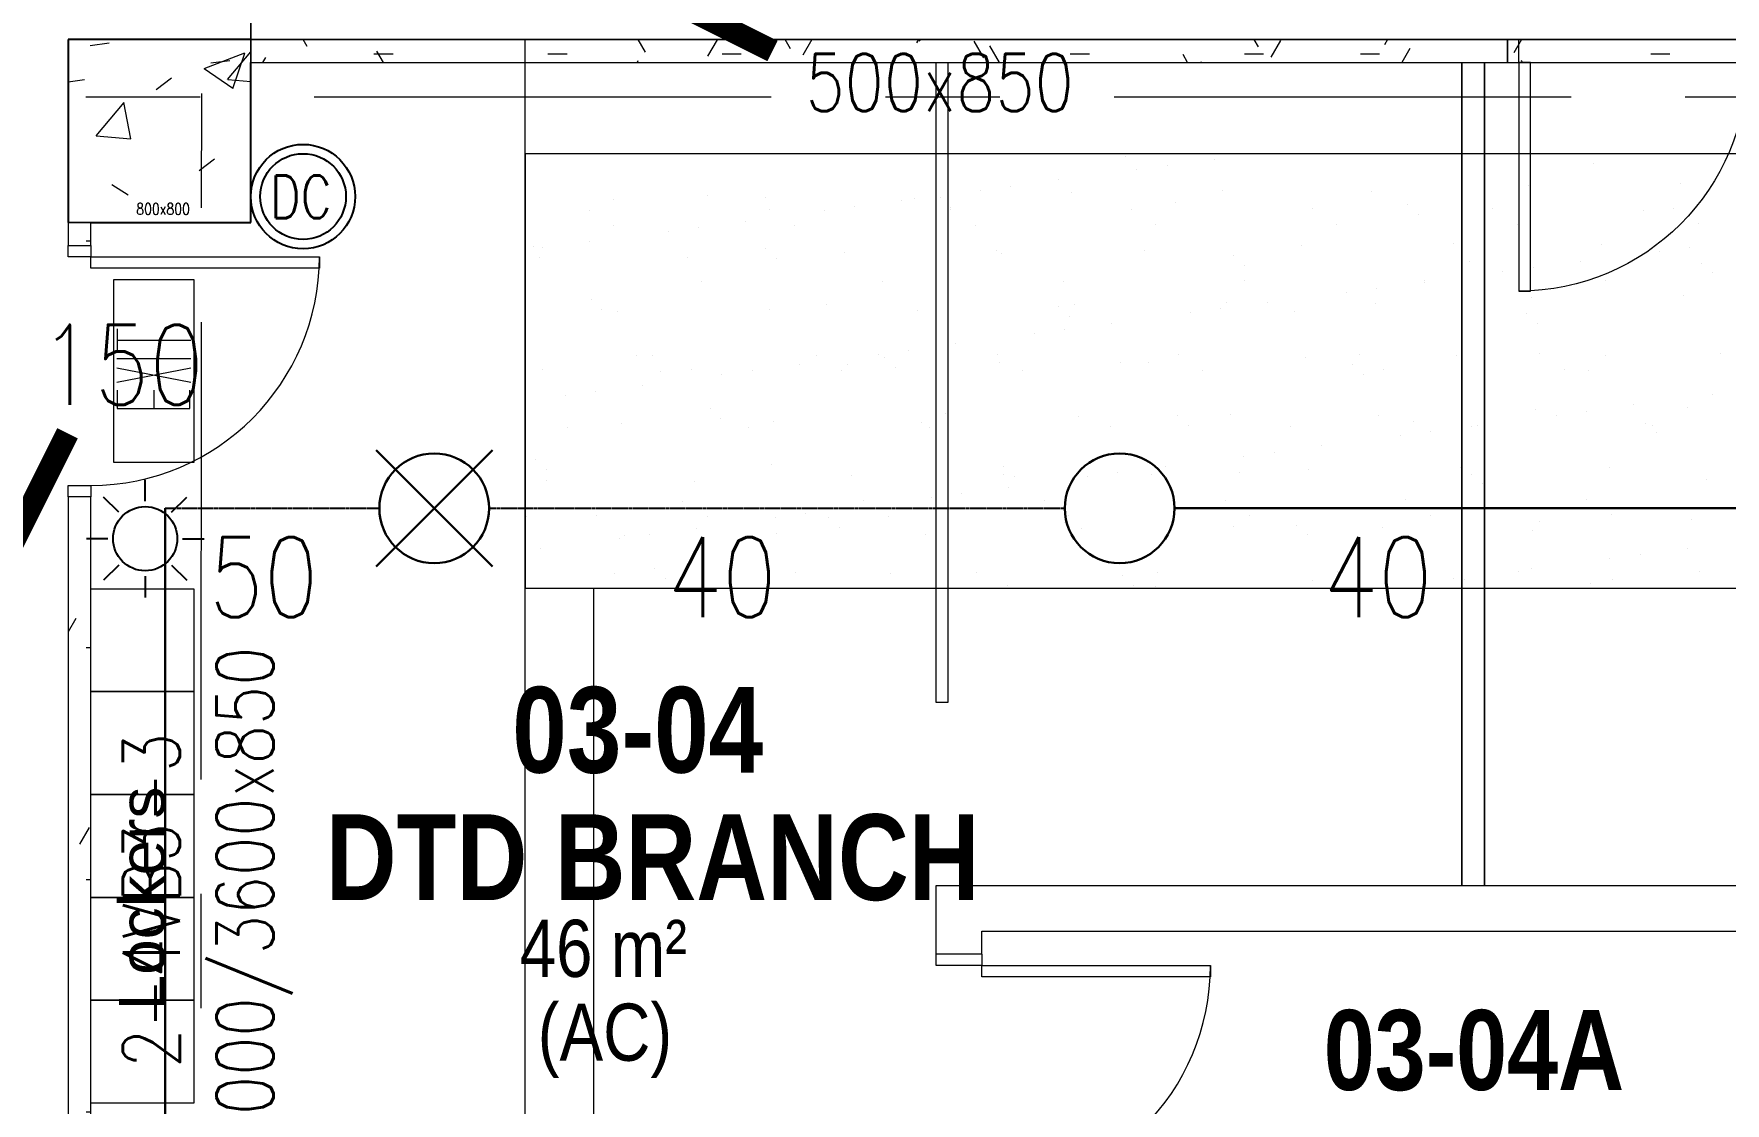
# Model space of a CAD drawing. Header units: millimetres. Extents: x -47219 to 440296, y -79832 to 7189.
# Drawn here: x 6132 to 13535, y -29227 to -24550 of the extents above; entities that cross this region are included whole.
import ezdxf

# ---------------------------------------------------------------- set-up
doc = ezdxf.new("R2010")
doc.units = ezdxf.units.MM
doc.linetypes.add('BLK_2 - 3RD STOREY  LOWER ROOF PLAN-archi clean_25 SEPT 2024$0$IDA - Grid Line', pattern=[3500, 2000, -500, 500, -500])
doc.linetypes.add('HIDDEN2', pattern=[4.7625, 3.175, -1.5875])
for name, color, linetype, lineweight in [('BLK_2 - 3RD STOREY  LOWER ROOF PLAN-archi clean_25 SEPT 2024$0$1599_DB_A_BLK2_HQ_R21-3RD STOREY 230517$0$A-_DETA----_ED-1', 8, 'Continuous', 9), ('BLK_2 - 3RD STOREY  LOWER ROOF PLAN-archi clean_25 SEPT 2024$0$1599_DB_A_BLK2_HQ_R21-3RD STOREY 230517$0$A-_DOOR----_E', 8, 'Continuous', 9), ('BLK_2 - 3RD STOREY  LOWER ROOF PLAN-archi clean_25 SEPT 2024$0$1599_DB_A_BLK2_HQ_R21-3RD STOREY 230517$0$A-_WALL----_H-2', 8, 'Continuous', 9), ('BLK_2 - 3RD STOREY  LOWER ROOF PLAN-archi clean_25 SEPT 2024$0$1599_DB_A_BLK2_HQ_R21-3RD STOREY 230517$0$E-_LIGT----_E', 8, 'Continuous', 9), ('BLK_2 - 3RD STOREY  LOWER ROOF PLAN-archi clean_25 SEPT 2024$0$1599_DB_A_BLK2_HQ_R21-3RD STOREY 230517$0$S-_COLN----_E', 8, 'Continuous', 9), ('BLK_2 - 3RD STOREY  LOWER ROOF PLAN-archi clean_25 SEPT 2024$0$A-_DETA----_ED-1', 8, 'Continuous', 9), ('BLK_2 - 3RD STOREY  LOWER ROOF PLAN-archi clean_25 SEPT 2024$0$A-_DOOR----_E', 8, 'Continuous', 9), ('BLK_2 - 3RD STOREY  LOWER ROOF PLAN-archi clean_25 SEPT 2024$0$A-_FURT----_E', 8, 'Continuous', 9), ('BLK_2 - 3RD STOREY  LOWER ROOF PLAN-archi clean_25 SEPT 2024$0$A-_WALL----_E', 8, 'Continuous', 9), ('BLK_2 - 3RD STOREY  LOWER ROOF PLAN-archi clean_25 SEPT 2024$0$A-_WALL----_H-2', 8, 'Continuous', 9), ('BLK_2 - 3RD STOREY  LOWER ROOF PLAN-archi clean_25 SEPT 2024$0$A-_WALLPRTN_E', 8, 'Continuous', 9), ('BLK_2 - 3RD STOREY  LOWER ROOF PLAN-archi clean_25 SEPT 2024$0$A-_WALLPRTN_E-1', 8, 'Continuous', 18), ('BLK_2 - 3RD STOREY  LOWER ROOF PLAN-archi clean_25 SEPT 2024$0$E-_LIGT----_E', 8, 'Continuous', 9), ('BLK_2 - 3RD STOREY  LOWER ROOF PLAN-archi clean_25 SEPT 2024$0$S-_ANOTGRID_E-1', 8, 'BLK_2 - 3RD STOREY  LOWER ROOF PLAN-archi clean_25 SEPT 2024$0$IDA - Grid Line', 9), ('BLK_2 - 3RD STOREY  LOWER ROOF PLAN-archi clean_25 SEPT 2024$0$S-_COLN----_E', 8, 'Continuous', 9), ('BLK_2 - 3RD STOREY  LOWER ROOF PLAN-archi clean_25 SEPT 2024$0$S-_COLN----_E-1', 8, 'Continuous', 9), ('BLK_2 - 3RD STOREY  LOWER ROOF PLAN-archi clean_25 SEPT 2024$0$S-_COLN----_E-2', 8, 'Continuous', 25), ('M-_SPRKPIEX_E-', 1, 'Continuous', 30), ('NW_BEAM AND COLUMN', 134, 'Continuous', 5), ('S-_LINE----_N-', 140, 'Continuous', 18), ('S-TEXT', 140, 'Continuous', 18)]:
    doc.layers.add(name, color=color, linetype=linetype, lineweight=lineweight)
for name, color, linetype in [('M-_FIRESPRK_T-', 7, 'Continuous'), ('M-_SPRKBEAM_E-', 12, 'HIDDEN2'), ('M-FIRE----_E-', 12, 'Continuous'), ('ROOMNAME', 7, 'Continuous')]:
    doc.layers.add(name, color=color, linetype=linetype)
doc.styles.add('BLK_2 - 3RD STOREY  LOWER ROOF PLAN-archi clean_25 SEPT 2024$0$1599_DB_A_BLK2_HQ_R21-3RD STOREY 230517$0$Arial', font='arial.ttf')
doc.styles.add('BLK_2 - 3RD STOREY  LOWER ROOF PLAN_12 JUNE 2024$0$Arial Narrow_2', font='ARIALN.TTF', dxfattribs={"height": 375})
doc.styles.add('BLK_2 - 3RD STOREY  LOWER ROOF PLAN_12 JUNE 2024$0$Arial Narrow_B_1', font='ARIALNB.TTF', dxfattribs={"height": 500})
doc.styles.add('RomanS_3', font='romans__.ttf', dxfattribs={"width": 0.8, "height": 50})
doc.styles.add('RomanS_5', font='romans__.ttf', dxfattribs={"width": 0.8, "height": 250})
doc.styles.add('Simplex', font='SIMPLEX.shx', dxfattribs={"width": 0.8, "height": 2.5})
doc.styles.add('TW_Romans', font='romans.shx', dxfattribs={"width": 0.8})
pattern_1 = [(0, (-131307.08, -42727.71), (1016, 254), [83.82, -678.18, 83.82, -678.18, -4064]), (0, (-131307.08, -42727.71), (1016, 254), [-1524, 83.82, -1440.18, 83.82, -678.18, -1778]), (0, (-131307.08, -42727.71), (1016, 254), [-3810, 83.82, -424.18, 83.82, -1186.18]), (120, (-130926.08, -42600.71), (-727.9705, 752.8818), [83.82, -678.18, 83.82, -678.18, -4064]), (120, (-130926.08, -42600.71), (-727.9705, 752.8818), [-1524, 83.82, -1440.18, 83.82, -678.18, -1778]), (120, (-130926.08, -42600.71), (-727.9705, 752.8818), [-3810, 83.82, -424.18, 83.82, -1186.18]), (240, (-130799.08, -42092.71), (-288.0295, -1006.8818), [83.82, -678.18, 83.82, -678.18, -4064]), (240, (-130799.08, -42092.71), (-288.0295, -1006.8818), [-1524, 83.82, -1440.18, 83.82, -678.18, -1778]), (240, (-130799.08, -42092.71), (-288.0295, -1006.8818), [-3810, 83.82, -424.18, 83.82, -1186.18])]

# ---------------------------------------------------------------- blocks, each defined once
blk = doc.blocks.new('3rd Structure')
at = {"layer": 'NW_BEAM AND COLUMN', "color": 8}
for p, q in [((-21350, 250), (-21350, -28550)), ((-21350, -28550), (-21350, 250)), ((-22150, -28550), (-21350, -28550)), ((-22150, -29350), (-22150, -28550)), ((-21350, -28550), (-21350, -29350)), ((-20150, -28550), (-21350, -28550)), ((-21350, -28550), (-20150, -28550)), ((-20150, -28550), (-8750, -28550)), ((-20150, -29050), (-20150, -28550)), ((-20150, -50650), (-20150, -28550)), ((-8750, -29050), (-20150, -29050)), ((-8750, -29050), (-20150, -29050)), ((-20150, -29050), (-20150, -30950)), ((-21350, -29350), (-22150, -29350)), ((-20150, -30950), (-8750, -30950)), ((-19850, -30950), (-19850, -50650))]:
    blk.add_line(p, q, dxfattribs=at)
at = {"layer": 'NW_BEAM AND COLUMN', "color": 8, "linetype": 'Continuous'}
for p, q in [((-17523.4, -29062), (-17523.4, -29062)), ((-17133, -29074), (-17133, -29074)), ((-15522.5, -29050.3), (-15522.5, -29050.3)), ((-17816.8, -29164), (-17816.8, -29164)), ((-17471.7, -29118.6), (-17471.7, -29118.6)), ((-17339.5, -29101.2), (-17339.5, -29101.2)), ((-15475.6, -29093.2), (-15475.6, -29093.2)), ((-19350.1, -29233.3), (-19350.1, -29233.3)), ((-18155.5, -29208.6), (-18155.5, -29208.6)), ((-18023.2, -29191.2), (-18023.2, -29191.2)), ((-17760.4, -29220.1), (-17760.4, -29220.1)), ((-17095.5, -29211.6), (-17095.5, -29211.6)), ((-16445.8, -29214.7), (-16445.8, -29214.7)), ((-15759.7, -29190), (-15759.7, -29190)), ((-15094.9, -29181.5), (-15094.9, -29181.5)), ((-19868.9, -29296.2), (-19868.9, -29296.2)), ((-19761, -29250.2), (-19761, -29250.2)), ((-19096.2, -29241.7), (-19096.2, -29241.7)), ((-19077.9, -29294.8), (-19077.9, -29294.8)), ((-18839.2, -29298.6), (-18839.2, -29298.6)), ((-18707, -29281.2), (-18707, -29281.2)), ((-18500.5, -29254), (-18500.5, -29254)), ((-18446.4, -29244.8), (-18446.4, -29244.8)), ((-18333.7, -29242), (-18333.7, -29242)), ((-18286.9, -29284.9), (-18286.9, -29284.9)), ((-18286.9, -29293.4), (-18286.9, -29293.4)), ((-17495.9, -29291.9), (-17495.9, -29291.9)), ((-17302.4, -29264.5), (-17302.4, -29264.5)), ((-16704.9, -29290.5), (-16704.9, -29290.5)), ((-16286, -29273.2), (-16286, -29273.2)), ((-15913.9, -29289), (-15913.9, -29289)), ((-15254.7, -29295.7), (-15254.7, -29295.7)), ((-15122.9, -29287.6), (-15122.9, -29287.6)), ((-19761.8, -29364.5), (-19761.8, -29364.5)), ((-19390.7, -29371.2), (-19390.7, -29371.2)), ((-19184.2, -29344.1), (-19184.2, -29344.1)), ((-18970.8, -29363), (-18970.8, -29363)), ((-18179.8, -29361.6), (-18179.8, -29361.6)), ((-17388.8, -29360.2), (-17388.8, -29360.2)), ((-16597.8, -29358.7), (-16597.8, -29358.7)), ((-16239.2, -29316.1), (-16239.2, -29316.1)), ((-15806.8, -29357.3), (-15806.8, -29357.3)), ((-15015.8, -29355.8), (-15015.8, -29355.8)), ((-20113.7, -29456.2), (-20113.7, -29456.2)), ((-20074.4, -29461.3), (-20074.4, -29461.3)), ((-19867.9, -29434.1), (-19867.9, -29434.1)), ((-19522.9, -29388.7), (-19522.9, -29388.7)), ((-16752.1, -29449.8), (-16752.1, -29449.8)), ((-16087.2, -29441.3), (-16087.2, -29441.3)), ((-15437.4, -29444.4), (-15437.4, -29444.4)), ((-15054.2, -29458), (-15054.2, -29458)), ((-20088.5, -29501.4), (-20088.5, -29501.4)), ((-19438.7, -29504.6), (-19438.7, -29504.6)), ((-19097.3, -29464.9), (-19097.3, -29464.9)), ((-19050.5, -29507.8), (-19050.5, -29507.8)), ((-18752.7, -29479.8), (-18752.7, -29479.8)), ((-18087.8, -29471.4), (-18087.8, -29471.4)), ((-18065.9, -29487.4), (-18065.9, -29487.4)), ((-17438.1, -29474.5), (-17438.1, -29474.5)), ((-17049.6, -29496.1), (-17049.6, -29496.1)), ((-16018.2, -29518.6), (-16018.2, -29518.6)), ((-15531.4, -29520.8), (-15531.4, -29520.8)), ((-15186.4, -29475.4), (-15186.4, -29475.4)), ((-15001.9, -29527.3), (-15001.9, -29527.3)), ((-18585.2, -29608.7), (-18585.2, -29608.7)), ((-17794.2, -29607.2), (-17794.2, -29607.2)), ((-17003.2, -29605.8), (-17003.2, -29605.8)), ((-17002.8, -29539), (-17002.8, -29539)), ((-16212.2, -29604.4), (-16212.2, -29604.4)), ((-15870.1, -29565.4), (-15870.1, -29565.4)), ((-15737.9, -29548), (-15737.9, -29548)), ((-15421.2, -29602.9), (-15421.2, -29602.9)), ((-14955, -29570.2), (-14955, -29570.2)), ((-19376.2, -29610.1), (-19376.2, -29610.1)), ((-16553.9, -29655.4), (-16553.9, -29655.4)), ((-16421.6, -29638), (-16421.6, -29638)), ((-16215.1, -29610.8), (-16215.1, -29610.8)), ((-15743.7, -29679.4), (-15743.7, -29679.4)), ((-15078.9, -29670.9), (-15078.9, -29670.9)), ((-19860.9, -29687.9), (-19860.9, -29687.9)), ((-19814, -29730.8), (-19814, -29730.8)), ((-19745, -29739.6), (-19745, -29739.6)), ((-19080.2, -29731.1), (-19080.2, -29731.1)), ((-18829.5, -29710.3), (-18829.5, -29710.3)), ((-18430.4, -29734.2), (-18430.4, -29734.2)), ((-17813.1, -29719.1), (-17813.1, -29719.1)), ((-17744.4, -29709.5), (-17744.4, -29709.5)), ((-17237.6, -29745.4), (-17237.6, -29745.4)), ((-17105.4, -29728), (-17105.4, -29728)), ((-17079.5, -29701), (-17079.5, -29701)), ((-16898.9, -29700.8), (-16898.9, -29700.8)), ((-16781.8, -29741.5), (-16781.8, -29741.5)), ((-16429.8, -29704.1), (-16429.8, -29704.1)), ((-15765.4, -29750.2), (-15765.4, -29750.2)), ((-17789.1, -29818), (-17789.1, -29818)), ((-17766.3, -29762), (-17766.3, -29762)), ((-17582.6, -29790.8), (-17582.6, -29790.8)), ((-15718.6, -29793.1), (-15718.6, -29793.1)), ((-18266.3, -29880.9), (-18266.3, -29880.9)), ((-17921.3, -29835.4), (-17921.3, -29835.4)), ((-19663.8, -29932.3), (-19663.8, -29932.3)), ((-19593.1, -29933.3), (-19593.1, -29933.3)), ((-18950, -29970.9), (-18950, -29970.9)), ((-18872.8, -29930.8), (-18872.8, -29930.8)), ((-18736.7, -29969.3), (-18736.7, -29969.3)), ((-18605, -29925.5), (-18605, -29925.5)), ((-18576.7, -29942), (-18576.7, -29942)), ((-18472.8, -29908), (-18472.8, -29908)), ((-18081.8, -29929.4), (-18081.8, -29929.4)), ((-18071.8, -29960.8), (-18071.8, -29960.8)), ((-17545.3, -29964.4), (-17545.3, -29964.4)), ((-17422.1, -29963.9), (-17422.1, -29963.9)), ((-17290.8, -29928), (-17290.8, -29928)), ((-16736.1, -29939.2), (-16736.1, -29939.2)), ((-16529, -29973.2), (-16529, -29973.2)), ((-16499.8, -29926.5), (-16499.8, -29926.5)), ((-16071.2, -29930.7), (-16071.2, -29930.7)), ((-15708.8, -29925.1), (-15708.8, -29925.1)), ((-15421.4, -29933.8), (-15421.4, -29933.8)), ((-14917.8, -29923.6), (-14917.8, -29923.6)), ((-20072.5, -29990.9), (-20072.5, -29990.9)), ((-19556.6, -30000.5), (-19556.6, -30000.5)), ((-19422.7, -29994), (-19422.7, -29994)), ((-19288.7, -30015.5), (-19288.7, -30015.5)), ((-19156.5, -29998.1), (-19156.5, -29998.1)), ((-18765.6, -29999.1), (-18765.6, -29999.1)), ((-18529.9, -29984.9), (-18529.9, -29984.9)), ((-17974.7, -29997.6), (-17974.7, -29997.6)), ((-17183.7, -29996.2), (-17183.7, -29996.2)), ((-16482.2, -30016.1), (-16482.2, -30016.1)), ((-16392.7, -29994.8), (-16392.7, -29994.8)), ((-15601.7, -29993.3), (-15601.7, -29993.3)), ((-15497.6, -29995.6), (-15497.6, -29995.6)), ((-19972.4, -30105.5), (-19972.4, -30105.5)), ((-19840.2, -30088.1), (-19840.2, -30088.1)), ((-19633.7, -30060.9), (-19633.7, -30060.9)), ((-14952.2, -30102.2), (-14952.2, -30102.2)), ((-19340.2, -30164.9), (-19340.2, -30164.9)), ((-18308.9, -30187.4), (-18308.9, -30187.4)), ((-17728.4, -30198.9), (-17728.4, -30198.9)), ((-17292.5, -30196.1), (-17292.5, -30196.1)), ((-17063.5, -30190.4), (-17063.5, -30190.4)), ((-16413.8, -30193.6), (-16413.8, -30193.6)), ((-15727.7, -30168.8), (-15727.7, -30168.8)), ((-15636, -30192.2), (-15636, -30192.2)), ((-15503.7, -30174.8), (-15503.7, -30174.8)), ((-15297.2, -30147.6), (-15297.2, -30147.6)), ((-15062.9, -30160.4), (-15062.9, -30160.4)), ((-19962, -30247.6), (-19962, -30247.6)), ((-19729, -30229), (-19729, -30229)), ((-19293.4, -30207.8), (-19293.4, -30207.8)), ((-19171, -30246.2), (-19171, -30246.2)), ((-19064.2, -30220.5), (-19064.2, -30220.5)), ((-18414.4, -30223.6), (-18414.4, -30223.6)), ((-18380.1, -30244.7), (-18380.1, -30244.7)), ((-17589.1, -30243.3), (-17589.1, -30243.3)), ((-17245.7, -30239), (-17245.7, -30239)), ((-16798.1, -30241.8), (-16798.1, -30241.8)), ((-16261.2, -30218.6), (-16261.2, -30218.6)), ((-16187.5, -30264.8), (-16187.5, -30264.8)), ((-16007.1, -30240.4), (-16007.1, -30240.4)), ((-15981, -30237.6), (-15981, -30237.6)), ((-15244.8, -30227.3), (-15244.8, -30227.3)), ((-15216.1, -30239), (-15216.1, -30239)), ((-15198, -30270.2), (-15198, -30270.2)), ((-16664.7, -30327.6), (-16664.7, -30327.6)), ((-16319.7, -30282.2), (-16319.7, -30282.2)), ((-20103.8, -30387.8), (-20103.8, -30387.8)), ((-19072.5, -30410.3), (-19072.5, -30410.3)), ((-18056.1, -30419), (-18056.1, -30419)), ((-17348.4, -30417.7), (-17348.4, -30417.7)), ((-17003.4, -30372.2), (-17003.4, -30372.2)), ((-16871.2, -30354.8), (-16871.2, -30354.8)), ((-16055.2, -30420.1), (-16055.2, -30420.1)), ((-15405.4, -30423.2), (-15405.4, -30423.2)), ((-20057, -30430.7), (-20057, -30430.7)), ((-20056.5, -30480.3), (-20056.5, -30480.3)), ((-19406.7, -30483.4), (-19406.7, -30483.4)), ((-18720.7, -30458.7), (-18720.7, -30458.7)), ((-18055.8, -30450.2), (-18055.8, -30450.2)), ((-18009.3, -30461.9), (-18009.3, -30461.9)), ((-17687.1, -30462.3), (-17687.1, -30462.3)), ((-17554.9, -30444.8), (-17554.9, -30444.8)), ((-17406.1, -30453.3), (-17406.1, -30453.3)), ((-17024.7, -30441.5), (-17024.7, -30441.5)), ((-16720.1, -30428.6), (-16720.1, -30428.6)), ((-16008.4, -30450.2), (-16008.4, -30450.2)), ((-15961.5, -30493.1), (-15961.5, -30493.1)), ((-14977, -30472.7), (-14977, -30472.7)), ((-19458.6, -30568.3), (-19458.6, -30568.3)), ((-18667.6, -30566.9), (-18667.6, -30566.9)), ((-18370.8, -30552.3), (-18370.8, -30552.3)), ((-18238.6, -30534.9), (-18238.6, -30534.9)), ((-18032.1, -30507.7), (-18032.1, -30507.7)), ((-17876.6, -30565.4), (-17876.6, -30565.4)), ((-17085.6, -30564), (-17085.6, -30564)), ((-16294.6, -30562.6), (-16294.6, -30562.6)), ((-15503.7, -30561.1), (-15503.7, -30561.1)), ((-20142.5, -30638), (-20142.5, -30638)), ((-19836, -30633.2), (-19836, -30633.2)), ((-19351.5, -30636.5), (-19351.5, -30636.5)), ((-19054.5, -30642.3), (-19054.5, -30642.3)), ((-18922.3, -30624.9), (-18922.3, -30624.9)), ((-18819.6, -30642), (-18819.6, -30642)), ((-18715.8, -30597.7), (-18715.8, -30597.7)), ((-18560.5, -30635.1), (-18560.5, -30635.1)), ((-17769.5, -30633.7), (-17769.5, -30633.7)), ((-16978.5, -30632.2), (-16978.5, -30632.2)), ((-16187.5, -30630.8), (-16187.5, -30630.8)), ((-15396.5, -30629.4), (-15396.5, -30629.4)), ((-19713, -30718.4), (-19713, -30718.4)), ((-19606, -30714.9), (-19606, -30714.9)), ((-19399.5, -30687.7), (-19399.5, -30687.7)), ((-19048.2, -30709.9), (-19048.2, -30709.9)), ((-18772.8, -30684.9), (-18772.8, -30684.9)), ((-18398.4, -30713), (-18398.4, -30713)), ((-17788.3, -30664.4), (-17788.3, -30664.4)), ((-17712.4, -30688.3), (-17712.4, -30688.3)), ((-17047.5, -30679.8), (-17047.5, -30679.8)), ((-16771.9, -30673.2), (-16771.9, -30673.2)), ((-16725.1, -30716.1), (-16725.1, -30716.1)), ((-16397.8, -30683), (-16397.8, -30683)), ((-15740.6, -30695.6), (-15740.6, -30695.6)), ((-15711.7, -30658.2), (-15711.7, -30658.2)), ((-15046.9, -30649.8), (-15046.9, -30649.8)), ((-20083.2, -30777.7), (-20083.2, -30777.7)), ((-19738.2, -30732.3), (-19738.2, -30732.3)), ((-15063.1, -30774.4), (-15063.1, -30774.4)), ((-19583.2, -30864.9), (-19583.2, -30864.9)), ((-15746.8, -30864.4), (-15746.8, -30864.4)), ((-15401.8, -30819), (-15401.8, -30819)), ((-15269.6, -30801.6), (-15269.6, -30801.6)), ((-19756.9, -30883.6), (-19756.9, -30883.6)), ((-19536.4, -30907.8), (-19536.4, -30907.8)), ((-18965.9, -30882.2), (-18965.9, -30882.2)), ((-18551.8, -30887.4), (-18551.8, -30887.4)), ((-18174.9, -30880.8), (-18174.9, -30880.8)), ((-18039.8, -30939.6), (-18039.8, -30939.6)), ((-17535.5, -30896.1), (-17535.5, -30896.1)), ((-17488.7, -30939), (-17488.7, -30939)), ((-17383.9, -30879.3), (-17383.9, -30879.3)), ((-16704.1, -30918), (-16704.1, -30918)), ((-16592.9, -30877.9), (-16592.9, -30877.9)), ((-16504.1, -30918.5), (-16504.1, -30918.5)), ((-16085.5, -30909), (-16085.5, -30909)), ((-16039.2, -30909.5), (-16039.2, -30909.5)), ((-15953.3, -30891.6), (-15953.3, -30891.6)), ((-15801.9, -30876.4), (-15801.9, -30876.4)), ((-15487.8, -30927.3), (-15487.8, -30927.3)), ((-15389.4, -30912.6), (-15389.4, -30912.6)), ((-15010.9, -30875), (-15010.9, -30875)), ((-18704.7, -30948.1), (-18704.7, -30948.1)), ((-17390.1, -30942.7), (-17390.1, -30942.7))]:
    blk.add_line(p, q, dxfattribs=at)
at = {"layer": 'S-TEXT', "color": 8, "line_spacing_factor": 0.983083}
for s, insert, char_height, width, attachment_point, style in [('2-THB5-1\\P500x850', (-18335.2, -28203.1), 250, 2005.25, 2, 'RomanS_5'), ('800x800', (-21851.4, -29265.6), 50, 313.287, 1, 'RomanS_3')]:
    blk.add_mtext(s, dxfattribs=dict(at, insert=insert, char_height=char_height, width=width, attachment_point=attachment_point, style=style))
at = {"layer": 'S-TEXT', "color": 8, "insert": (-21910.2, -32315.2), "char_height": 250, "width": 2959.115, "attachment_point": 2, "rotation": 90, "line_spacing_factor": 0.983083, "style": 'RomanS_5'}
blk.add_mtext('2-4VB3-3\\P3000/3600x850', dxfattribs=at)
blk = doc.blocks.new('Extinguisher')
at = {"layer": 'M-FIRE----_E-'}
for radius in [238, 195.4]:
    blk.add_circle((0, 0), radius, dxfattribs=at)
at = {"color": 7, "style": 'TW_Romans', "width": 0.8}
blk.add_text('DC', height=195, dxfattribs=at).set_placement((-151, -98.4))
blk = doc.blocks.new('fire0101')
at = {"color": 0, "linetype": 'Continuous'}
blk.add_circle((0, 0), 100, dxfattribs=at)
blk = doc.blocks.new('Under B spk')
for p, q in [((318.2, -318.2), (-318.2, 318.2)), ((318.2, 318.2), (-318.2, -318.2))]:
    blk.add_line(p, q)
blk.add_circle((0, 0), 300)
blk = doc.blocks.new('*U13')
at = {"layer": 'M-FIRE----_E-'}
blk.add_line((-33.1, -33.1), (33.1, 33.1), dxfattribs=at)
blk = doc.blocks.new('*U12')
at = {"layer": 'M-FIRE----_E-', "color": 0, "linetype": 'ByBlock', "lineweight": -2, "transparency": 16777216}
for p, rotation in [((31604, 13668.6), 45), ((31455.1, 13606.9), 90), ((31393.4, 13458), 135), ((31814.6, 13458), 315.0000000000001), ((31455.1, 13309.1), 180), ((31752.9, 13309.1), 270), ((31604, 13247.4), 225.0000000000001)]:
    blk.add_blockref('*U13', p, dxfattribs=dict(at, rotation=rotation))
blk.add_blockref('*U13', (31752.9, 13606.9), dxfattribs=at)
blk = doc.blocks.new('Strobe Light')
at = {"layer": 'M-FIRE----_E-'}
blk.add_circle((0, 0), 140.4, dxfattribs=at)
blk.add_blockref('*U12', (-31604, -13458), dxfattribs=at)
blk = doc.blocks.new('BLK_2 - 3RD STOREY  LOWER ROOF PLAN-archi clean_25 SEPT 2024$0$1599_DB_A_BLK2_HQ_R21-3RD STOREY 230517$0$IDA - F - Single - Swing - 1100L X 2200H - B2-TD01-3240952-LINKVIEW_BLK2_3RD STOREY')
at = {"layer": 'BLK_2 - 3RD STOREY  LOWER ROOF PLAN-archi clean_25 SEPT 2024$0$1599_DB_A_BLK2_HQ_R21-3RD STOREY 230517$0$A-_DOOR----_E'}
for p, q in [((-550, 50), (-500, 50)), ((-500, 50), (-500, -50)), ((500, 50), (550, 50)), ((500, -50), (500, 50)), ((-500, -50), (-550, -50)), ((450, -50), (500, -50)), ((450, -1050), (450, -50)), ((500, -50), (500, -1050)), ((550, -50), (500, -50)), ((500, -1050), (450, -1050))]:
    blk.add_line(p, q, dxfattribs=at)
blk.add_arc((500, -50), 1000, 180, 270, dxfattribs=at)
blk = doc.blocks.new('BLK_2 - 3RD STOREY  LOWER ROOF PLAN-archi clean_25 SEPT 2024$0$1599_DB_A_BLK2_HQ_R21-3RD STOREY 230517$0$IDA - Exit Sign - IDA - Exit Sign - One Side-2587573-LINKVIEW_BLK2_3RD STOREY')
at = {"layer": 'BLK_2 - 3RD STOREY  LOWER ROOF PLAN-archi clean_25 SEPT 2024$0$1599_DB_A_BLK2_HQ_R21-3RD STOREY 230517$0$A-_DETA----_ED-1'}
for p, q in [((-163.9, -115.1), (-163.9, -432.5)), ((-83.9, -115.1), (-163.9, -115.1)), ((-48.9, -112.8), (14, -437.8)), ((14, -112.8), (-48.9, -437.8)), ((55.1, -112.8), (55.1, -437.8)), ((185.1, -115.3), (85.1, -115.3)), ((135.1, -115.3), (135.1, -437.8)), ((-83.9, -275), (-163.9, -275)), ((-163.9, -432.5), (-83.9, -432.5))]:
    blk.add_line(p, q, dxfattribs=at)
at = {"layer": 'BLK_2 - 3RD STOREY  LOWER ROOF PLAN-archi clean_25 SEPT 2024$0$1599_DB_A_BLK2_HQ_R21-3RD STOREY 230517$0$E-_LIGT----_E'}
for p, q in [((-400, -450), (-400, -100)), ((-400, -100), (400, -100)), ((400, -100), (400, -450)), ((400, -450), (-400, -450))]:
    blk.add_line(p, q, dxfattribs=at)
blk = doc.blocks.new('BLK_2 - 3RD STOREY  LOWER ROOF PLAN-archi clean_25 SEPT 2024$0$FSAD')
at = {"layer": 'BLK_2 - 3RD STOREY  LOWER ROOF PLAN-archi clean_25 SEPT 2024$0$1599_DB_A_BLK2_HQ_R21-3RD STOREY 230517$0$S-_COLN----_E'}
for points in [[(32088.2, -149295.9), (32088.2, -149745.9), (31638.2, -149745.9), (31638.2, -149295.9)], [(32538.2, -149295.9), (32538.2, -149745.9), (32088.2, -149745.9), (32088.2, -149295.9)], [(32988.2, -149295.9), (32988.2, -149745.9), (32538.2, -149745.9), (32538.2, -149295.9)], [(33438.2, -149295.9), (33438.2, -149745.9), (32988.2, -149745.9), (32988.2, -149295.9)], [(33888.2, -149295.9), (33888.2, -149745.9), (33438.2, -149745.9), (33438.2, -149295.9)]]:
    blk.add_lwpolyline(points, close=True, dxfattribs=at)
at = {"layer": 'BLK_2 - 3RD STOREY  LOWER ROOF PLAN-archi clean_25 SEPT 2024$0$1599_DB_A_BLK2_HQ_R21-3RD STOREY 230517$0$S-_COLN----_E', "insert": (32533.3, -149419.3), "char_height": 200, "width": 2286.957, "attachment_point": 2, "style": 'BLK_2 - 3RD STOREY  LOWER ROOF PLAN-archi clean_25 SEPT 2024$0$1599_DB_A_BLK2_HQ_R21-3RD STOREY 230517$0$Arial'}
blk.add_mtext('Lockers', dxfattribs=at)
blk = doc.blocks.new('BLK_2 - 3RD STOREY  LOWER ROOF PLAN-archi clean_25 SEPT 2024$0$IDA - F - Single - Swing - 1100L X 2200H - B2-TD01-3240952-BLK 2 3RD STOREY PLAN')
at = {"layer": 'BLK_2 - 3RD STOREY  LOWER ROOF PLAN-archi clean_25 SEPT 2024$0$A-_DOOR----_E'}
for p, q in [((-550, 50), (-500, 50)), ((-550, -50), (-550, 50)), ((-500, 50), (-500, -50)), ((500, 50), (550, 50)), ((500, -50), (500, 50)), ((550, 50), (550, -50)), ((-500, -50), (-550, -50)), ((450, -50), (500, -50)), ((450, -1050), (450, -50)), ((500, -50), (500, -1050)), ((550, -50), (500, -50)), ((500, -1050), (450, -1050))]:
    blk.add_line(p, q, dxfattribs=at)
blk.add_arc((500, -50), 1000, 180, 270, dxfattribs=at)
blk = doc.blocks.new('BLK_2 - 3RD STOREY  LOWER ROOF PLAN-archi clean_25 SEPT 2024$0$IDA - Exit Sign - IDA - Exit Sign - One Side-2587573-BLK 2 3RD STOREY PLAN')
at = {"layer": 'BLK_2 - 3RD STOREY  LOWER ROOF PLAN-archi clean_25 SEPT 2024$0$A-_DETA----_ED-1'}
for p, q in [((-163.9, -115.1), (-163.9, -432.5)), ((-83.9, -115.1), (-163.9, -115.1)), ((-48.9, -112.8), (14, -437.8)), ((14, -112.8), (-48.9, -437.8)), ((55.1, -112.8), (55.1, -437.8)), ((185.1, -115.3), (85.1, -115.3)), ((135.1, -115.3), (135.1, -437.8)), ((-83.9, -275), (-163.9, -275)), ((-163.9, -432.5), (-83.9, -432.5))]:
    blk.add_line(p, q, dxfattribs=at)
at = {"layer": 'BLK_2 - 3RD STOREY  LOWER ROOF PLAN-archi clean_25 SEPT 2024$0$E-_LIGT----_E'}
for p, q in [((-400, -450), (-400, -100)), ((-400, -100), (400, -100)), ((400, -100), (400, -450)), ((400, -450), (-400, -450))]:
    blk.add_line(p, q, dxfattribs=at)
blk = doc.blocks.new('BLK_2 - 3RD STOREY  LOWER ROOF PLAN-archi clean_25 SEPT 2024$0$1599_DB_A_BLK2_HQ_R21-3RD STOREY 230517$0$IDA - F - Single - Swing - 1100L X 2200H - B2-TD01-3251066-LINKVIEW_BLK2_3RD STOREY')
at = {"layer": 'BLK_2 - 3RD STOREY  LOWER ROOF PLAN-archi clean_25 SEPT 2024$0$1599_DB_A_BLK2_HQ_R21-3RD STOREY 230517$0$A-_DOOR----_E'}
for p, q in [((-550, 137.5), (-500, 137.5)), ((-500, 137.5), (-500, -62.5)), ((500, 137.5), (550, 137.5)), ((500, -62.5), (500, 137.5)), ((-500, -62.5), (-550, -62.5)), ((450, -62.5), (500, -62.5)), ((450, -1062.5), (450, -62.5)), ((500, -62.5), (500, -1062.5)), ((550, -62.5), (500, -62.5)), ((500, -1062.5), (450, -1062.5))]:
    blk.add_line(p, q, dxfattribs=at)
blk.add_arc((500, -62.5), 1000, 180, 270, dxfattribs=at)
blk = doc.blocks.new('BLK_2 - 3RD STOREY  LOWER ROOF PLAN-archi clean_25 SEPT 2024$0$sdfsdf')
at = {"layer": 'BLK_2 - 3RD STOREY  LOWER ROOF PLAN-archi clean_25 SEPT 2024$0$1599_DB_A_BLK2_HQ_R21-3RD STOREY 230517$0$S-_COLN----_E'}
h = blk.add_hatch(dxfattribs=at)
h.set_pattern_fill('FP_1', color=256, style=0, pattern_type=2)
h.set_pattern_definition([(50, (-131307.1, -42727.7), (1821.84, -159.39), [190.5, -2095.5]), (355, (-131307, -42727.7), (-352.43, 1910.57), [152.4, -1676.4]), (100.451, (-131155.3, -42741), (1469.43, 1751.17), [161.9, -1780.9]), (46.184, (-131307, -42219.7), (2710.8, -420.43), [285.75, -3143.25]), (96.636, (-131081.2, -42254.7), (2374.03, 2474.28), [242.85, -2671.35]), (351.184, (-131307, -42219.7), (2374.05, 2474.25), [228.6, -2514.6]), (21, (-131053.1, -42346.7), (1516.14, -1022.65), [190.5, -2095.5]), (326, (-131053, -42346.7), (618.02, 1841.88), [152.4, -1676.4]), (71.451, (-130926.7, -42432), (2134.17, 819.21), [161.9, -1780.9]), (37.5, (-131307.1, -42727.7), (30.886, 845.55), [83.82, -1572.26, 83.82, -1617.98, -1682.75]), (37.5, (-131307.1, -42727.7), (30.886, 845.55), [-3357.88, 83.82, -1598.93]), (7.5, (-131307.1, -42727.7), (668.197, 1001.806), [83.82, -886.46, 83.82, -1534.16, -641.35]), (7.5, (-131307.1, -42727.7), (668.197, 1001.806), [-2588.26, 83.82, -557.53]), (327.5, (-131873.5, -42727.7), (1355.91, -57.29), [83.82, -551.18, 83.82, -1897.38, -2628.9]), (327.5, (-131873.5, -42727.7), (1355.91, -57.29), [-2616.2, 83.82, -2545.08]), (317.5, (-132127.5, -42727.7), (1481.293, 254.266), [83.82, -741.68, 83.82, -1231.9, -1866.9]), (317.5, (-132127.5, -42727.7), (1481.293, 254.266), [-2141.22, 83.82, -1783.08])])
h.paths.add_polyline_path([(-124936.4, -68102.4), (-124236.4, -68102.4), (-124236.4, -67302.4), (-125036.4, -67302.4), (-125036.4, -68102.4)], flags=0)
h = blk.add_hatch(dxfattribs=at)
h.set_pattern_fill('FP_2', color=256, style=0, pattern_type=2)
h.set_pattern_definition(pattern_1)
h.paths.add_polyline_path([(-118736.4, -67302.4), (-124236.4, -67302.4), (-124236.4, -67402.4), (-118736.4, -67402.4)], flags=0)
h = blk.add_hatch(dxfattribs=at)
h.set_pattern_fill('FP_2', color=256, style=0, pattern_type=2)
h.set_pattern_definition(pattern_1)
h.paths.add_polyline_path([(-124986.4, -74352.4), (-124936.4, -74352.4), (-124936.4, -69302.4), (-125036.4, -69302.4), (-125036.4, -74352.4)], flags=0)
at = {"layer": 'BLK_2 - 3RD STOREY  LOWER ROOF PLAN-archi clean_25 SEPT 2024$0$A-_WALL----_H-2'}
h = blk.add_hatch(dxfattribs=at)
h.set_pattern_fill('FP_2', color=256, style=0, pattern_type=2)
h.set_pattern_definition([(0, (6e-10, -6e-11), (1016, 254), [83.82, -678.18, 83.82, -678.18, -4064]), (0, (6e-10, -6e-11), (1016, 254), [-1524, 83.82, -1440.18, 83.82, -678.18, -1778]), (0, (6e-10, -6e-11), (1016, 254), [-3810, 83.82, -424.18, 83.82, -1186.18]), (120, (381, 127), (-727.97045, 752.8818), [83.82, -678.18, 83.82, -678.18, -4064]), (120, (381, 127), (-727.97045, 752.8818), [-1524, 83.82, -1440.18, 83.82, -678.18, -1778]), (120, (381, 127), (-727.97045, 752.8818), [-3810, 83.82, -424.18, 83.82, -1186.18]), (240, (508, 635), (-288.02955, -1006.8818), [83.82, -678.18, 83.82, -678.18, -4064]), (240, (508, 635), (-288.02955, -1006.8818), [-1524, 83.82, -1440.18, 83.82, -678.18, -1778]), (240, (508, 635), (-288.02955, -1006.8818), [-3810, 83.82, -424.18, 83.82, -1186.18])])
h.paths.add_polyline_path([(-117536.4, -67402.4), (-117536.4, -67302.4), (-124236.4, -67302.4), (-124236.4, -67402.4), (-118416.3, -67402.4)])
at = {"layer": 'BLK_2 - 3RD STOREY  LOWER ROOF PLAN-archi clean_25 SEPT 2024$0$S-_COLN----_E-1'}
h = blk.add_hatch(dxfattribs=at)
h.set_pattern_fill('FP_1', color=256, style=0, pattern_type=2)
h.set_pattern_definition([(50, (6e-10, -6e-11), (1821.841, -159.39), [190.5, -2095.5]), (355, (6e-10, -6e-11), (-352.428, 1910.567), [152.4, -1676.4]), (100.451, (151.8, -13.3), (1469.426, 1751.166), [161.9, -1780.9]), (46.184, (6e-10, 508), (2710.79, -420.428), [285.75, -3143.25]), (96.636, (226, 473), (2374.026, 2474.276), [242.85, -2671.35]), (351.184, (6e-10, 508), (2374.05, 2474.25), [228.6, -2514.6]), (21, (254, 381), (1516.143, -1022.652), [190.5, -2095.5]), (326, (254, 381), (618.02, 1841.88), [152.4, -1676.4]), (71.451, (380.3, 295.8), (2134.171, 819.212), [161.9, -1780.9]), (37.5, (6e-10, -6e-11), (30.886, 845.5504), [83.82, -1572.26, 83.82, -1617.98, -1682.75]), (37.5, (6e-10, -6e-11), (30.886, 845.5504), [-3357.88, 83.82, -1598.93]), (7.5, (6e-10, -6e-11), (668.1966, 1001.806), [83.82, -886.46, 83.82, -1534.16, -641.35]), (7.5, (6e-10, -6e-11), (668.1966, 1001.806), [-2588.26, 83.82, -557.53]), (327.5, (-566.4, -6e-11), (1355.9093, -57.2896), [83.82, -551.18, 83.82, -1897.38, -2628.9]), (327.5, (-566.4, -6e-11), (1355.9093, -57.2896), [-2616.2, 83.82, -2545.08]), (317.5, (-820.4, -6e-11), (1481.293, 254.266), [83.82, -741.68, 83.82, -1231.9, -1866.9]), (317.5, (-820.4, -6e-11), (1481.293, 254.266), [-2141.22, 83.82, -1783.08])])
h.paths.add_polyline_path([(-124936.4, -68102.4), (-124236.4, -68102.4), (-124236.4, -67302.4), (-125036.4, -67302.4), (-125036.4, -68102.4)])
at = {"layer": 'BLK_2 - 3RD STOREY  LOWER ROOF PLAN-archi clean_25 SEPT 2024$0$1599_DB_A_BLK2_HQ_R21-3RD STOREY 230517$0$S-_COLN----_E'}
for p, q in [((-125036.4, -67302.4), (-125036.4, -68102.4)), ((-124236.4, -67302.4), (-125036.4, -67302.4)), ((-124236.4, -67302.4), (-124236.4, -67402.4)), ((-124236.4, -67402.4), (-124236.4, -67302.4)), ((-118736.4, -67302.4), (-124236.4, -67302.4)), ((-124236.4, -68102.4), (-124236.4, -67402.4)), ((-124236.4, -67402.4), (-118736.4, -67402.4)), ((-124936.4, -68102.4), (-125036.4, -68102.4)), ((-125036.4, -68102.4), (-125036.4, -68202.4)), ((-125036.4, -68102.4), (-124936.4, -68102.4)), ((-124936.4, -68202.4), (-124936.4, -68102.4)), ((-124936.4, -68102.4), (-124236.4, -68102.4)), ((-125036.4, -68202.4), (-124936.4, -68202.4)), ((-124936.4, -69302.4), (-125036.4, -69302.4)), ((-125036.4, -69302.4), (-125036.4, -74352.4)), ((-124936.4, -74352.4), (-124936.4, -69302.4)), ((-121236.4, -71002.4), (-117436.4, -71002.4)), ((-121236.4, -71302.4), (-121236.4, -71002.4)), ((-121036.4, -71202.4), (-117636.4, -71202.4)), ((-121036.4, -71302.4), (-121036.4, -71202.4)), ((-121036.4, -71302.4), (-121236.4, -71302.4))]:
    blk.add_line(p, q, dxfattribs=at)
for points in [[(-118736.4, -67402.4), (-118736.4, -67302.4), (-118736.4, -67402.4), (-118736.4, -67302.4), (-118736.4, -67402.4), (-118736.4, -67302.4)], [(-118936.4, -71002.4), (-118936.4, -67402.4), (-118936.4, -71002.4), (-118936.4, -67402.4), (-118936.4, -71002.4), (-118936.4, -67402.4)], [(-118836.4, -71002.4), (-118836.4, -67402.4), (-118836.4, -71002.4), (-118836.4, -67402.4), (-118836.4, -71002.4), (-118836.4, -67402.4)]]:
    blk.add_lwpolyline(points, dxfattribs=at)
blk.add_lwpolyline([(-121186.4, -70202.4), (-121236.4, -70202.4), (-121236.4, -67402.4), (-121186.4, -67402.4)], close=True, dxfattribs=at)
at = {"layer": 'BLK_2 - 3RD STOREY  LOWER ROOF PLAN-archi clean_25 SEPT 2024$0$A-_WALLPRTN_E'}
for p, q in [((-124236.4, -67302.4), (-124236.4, -67402.4)), ((-124986.4, -68102.4), (-125036.4, -68102.4)), ((-124936.4, -68102.4), (-124986.4, -68102.4))]:
    blk.add_line(p, q, dxfattribs=at)
at = {"layer": 'BLK_2 - 3RD STOREY  LOWER ROOF PLAN-archi clean_25 SEPT 2024$0$A-_WALLPRTN_E-1'}
for p, q in [((-117536.4, -67302.4), (-124236.4, -67302.4)), ((-124236.4, -67402.4), (-117536.4, -67402.4)), ((-125036.4, -68102.4), (-125036.4, -68202.4)), ((-124936.4, -68202.4), (-124936.4, -68102.4)), ((-125036.4, -68202.4), (-124936.4, -68202.4)), ((-125036.4, -69302.4), (-125036.4, -74352.4)), ((-124936.4, -69302.4), (-125036.4, -69302.4)), ((-124936.4, -74352.4), (-124936.4, -69302.4))]:
    blk.add_line(p, q, dxfattribs=at)
at = {"layer": 'BLK_2 - 3RD STOREY  LOWER ROOF PLAN-archi clean_25 SEPT 2024$0$S-_COLN----_E'}
for p, q in [((-124236.4, -67402.4), (-124236.4, -67302.4)), ((-125036.4, -68102.4), (-124936.4, -68102.4))]:
    blk.add_line(p, q, dxfattribs=at)
at = {"layer": 'BLK_2 - 3RD STOREY  LOWER ROOF PLAN-archi clean_25 SEPT 2024$0$S-_COLN----_E-2'}
for p, q in [((-124236.4, -67302.4), (-125036.4, -67302.4)), ((-125036.4, -67302.4), (-125036.4, -68102.4)), ((-124236.4, -68102.4), (-124236.4, -67402.4)), ((-124936.4, -68102.4), (-124236.4, -68102.4))]:
    blk.add_line(p, q, dxfattribs=at)
at = {"rotation": 90}
blk.add_blockref('BLK_2 - 3RD STOREY  LOWER ROOF PLAN-archi clean_25 SEPT 2024$0$FSAD', (-274232.3, -103592.6), dxfattribs=at)
at = {"layer": 'BLK_2 - 3RD STOREY  LOWER ROOF PLAN-archi clean_25 SEPT 2024$0$1599_DB_A_BLK2_HQ_R21-3RD STOREY 230517$0$S-_COLN----_E', "xscale": -1}
blk.add_blockref('BLK_2 - 3RD STOREY  LOWER ROOF PLAN-archi clean_25 SEPT 2024$0$1599_DB_A_BLK2_HQ_R21-3RD STOREY 230517$0$IDA - F - Single - Swing - 1100L X 2200H - B2-TD01-3240952-LINKVIEW_BLK2_3RD STOREY', (-118186.4, -67352.4), dxfattribs=at)
at = {"layer": 'BLK_2 - 3RD STOREY  LOWER ROOF PLAN-archi clean_25 SEPT 2024$0$1599_DB_A_BLK2_HQ_R21-3RD STOREY 230517$0$S-_COLN----_E', "rotation": 90}
for name, p in [('BLK_2 - 3RD STOREY  LOWER ROOF PLAN-archi clean_25 SEPT 2024$0$1599_DB_A_BLK2_HQ_R21-3RD STOREY 230517$0$IDA - F - Single - Swing - 1100L X 2200H - B2-TD01-3240952-LINKVIEW_BLK2_3RD STOREY', (-124986.4, -68752.4)), ('BLK_2 - 3RD STOREY  LOWER ROOF PLAN-archi clean_25 SEPT 2024$0$1599_DB_A_BLK2_HQ_R21-3RD STOREY 230517$0$IDA - Exit Sign - IDA - Exit Sign - One Side-2587573-LINKVIEW_BLK2_3RD STOREY', (-124936.4, -68752.4)), ('BLK_2 - 3RD STOREY  LOWER ROOF PLAN-archi clean_25 SEPT 2024$0$1599_DB_A_BLK2_HQ_R21-3RD STOREY 230517$0$IDA - F - Single - Swing - 1100L X 2200H - B2-TD01-3251066-LINKVIEW_BLK2_3RD STOREY', (-121098.9, -71852.4))]:
    blk.add_blockref(name, p, dxfattribs=at)
at = {"layer": 'BLK_2 - 3RD STOREY  LOWER ROOF PLAN-archi clean_25 SEPT 2024$0$A-_DOOR----_E', "rotation": 90}
blk.add_blockref('BLK_2 - 3RD STOREY  LOWER ROOF PLAN-archi clean_25 SEPT 2024$0$IDA - F - Single - Swing - 1100L X 2200H - B2-TD01-3240952-BLK 2 3RD STOREY PLAN', (-124986.4, -68752.4), dxfattribs=at)
at = {"layer": 'BLK_2 - 3RD STOREY  LOWER ROOF PLAN-archi clean_25 SEPT 2024$0$A-_FURT----_E', "rotation": 90}
blk.add_blockref('BLK_2 - 3RD STOREY  LOWER ROOF PLAN-archi clean_25 SEPT 2024$0$IDA - Exit Sign - IDA - Exit Sign - One Side-2587573-BLK 2 3RD STOREY PLAN', (-124936.4, -68752.4), dxfattribs=at)
blk = doc.blocks.new('BLK_2 - 3RD STOREY  LOWER ROOF PLAN-archi clean_25 SEPT 2024')
at = {"layer": 'BLK_2 - 3RD STOREY  LOWER ROOF PLAN-archi clean_25 SEPT 2024$0$1599_DB_A_BLK2_HQ_R21-3RD STOREY 230517$0$A-_WALL----_H-2'}
h = blk.add_hatch(dxfattribs=at)
h.set_pattern_fill('FP_2', color=256, style=0, pattern_type=2)
h.set_pattern_definition([(0, (-131307.08, -42727.71), (1016, 254), [83.82, -678.18, 83.82, -678.18, -4064]), (0, (-131307.08, -42727.71), (1016, 254), [-1524, 83.82, -1440.18, 83.82, -678.18, -1778]), (0, (-131307.08, -42727.71), (1016, 254), [-3810, 83.82, -424.18, 83.82, -1186.18]), (120, (-130926.08, -42600.71), (-727.9705, 752.8818), [83.82, -678.18, 83.82, -678.18, -4064]), (120, (-130926.08, -42600.71), (-727.9705, 752.8818), [-1524, 83.82, -1440.18, 83.82, -678.18, -1778]), (120, (-130926.08, -42600.71), (-727.9705, 752.8818), [-3810, 83.82, -424.18, 83.82, -1186.18]), (240, (-130799.08, -42092.71), (-288.0295, -1006.8818), [83.82, -678.18, 83.82, -678.18, -4064]), (240, (-130799.08, -42092.71), (-288.0295, -1006.8818), [-1524, 83.82, -1440.18, 83.82, -678.18, -1778]), (240, (-130799.08, -42092.71), (-288.0295, -1006.8818), [-3810, 83.82, -424.18, 83.82, -1186.18])])
h.paths.add_polyline_path([(-124986.4, -68202.4), (-124936.4, -68202.4), (-124936.4, -68102.4), (-125036.4, -68102.4), (-125036.4, -68202.4)], flags=0)
at = {"layer": 'BLK_2 - 3RD STOREY  LOWER ROOF PLAN-archi clean_25 SEPT 2024$0$S-_ANOTGRID_E-1'}
for p, q in [((-124434.4, -37038.2), (-124486.4, -122559.3)), ((-141458.5, -67552.4), (-96554.5, -67552.4))]:
    blk.add_line(p, q, dxfattribs=at)
at = {"layer": 'BLK_2 - 3RD STOREY  LOWER ROOF PLAN-archi clean_25 SEPT 2024$0$A-_WALL----_E'}
blk.add_blockref('BLK_2 - 3RD STOREY  LOWER ROOF PLAN-archi clean_25 SEPT 2024$0$sdfsdf', (0, 0), dxfattribs=at)

msp = doc.modelspace()

# ---------------------------------------------------------------- linework, layer by layer
at = {"layer": 'M-_SPRKBEAM_E-'}
for p, q in [((6706.6, -26624.9), (7644.7, -26624.9)), ((8124.7, -26624.9), (10644.7, -26624.9))]:
    msp.add_line(p, q, dxfattribs=at)
at = {"layer": 'M-_SPRKPIEX_E-'}
for p, q in [((6706.6, -30424.9), (6706.6, -26624.9)), ((11124.7, -26624.9), (13644.7, -26624.9))]:
    msp.add_line(p, q, dxfattribs=at)
at = {"layer": 'M-_SPRKPIEX_E-', "const_width": 100}
for points in [[(9365.2, -24174.6), (8915.2, -24399.6), (9365.2, -24624.6)], [(6279.8, -26296.8), (6054.8, -26746.8), (5829.8, -26296.8)]]:
    msp.add_lwpolyline(points, dxfattribs=at)

# ---------------------------------------------------------------- block references
at = {"layer": 'M-_SPRKPIEX_E-'}
msp.add_blockref('BLK_2 - 3RD STOREY  LOWER ROOF PLAN-archi clean_25 SEPT 2024', (131318.5, 42727.7), dxfattribs=at)
at = {"layer": 'M-_SPRKPIEX_E-', "xscale": 2.4, "yscale": 2.4, "zscale": 2.4, "rotation": 258.865011862231}
msp.add_blockref('fire0101', (10884.7, -26624.9), dxfattribs=at)
at = {"layer": 'M-_SPRKPIEX_E-', "xscale": 0.8, "yscale": 0.8, "zscale": 0.8}
msp.add_blockref('Under B spk', (7884.7, -26624.9), dxfattribs=at)
at = {"layer": 'M-FIRE----_E-', "xscale": 0.9600000000000002, "yscale": 0.9600000000000002, "zscale": 0.9600000000000002}
msp.add_blockref('Extinguisher', (7310.6, -25261.4), dxfattribs=at)
at = {"layer": 'M-FIRE----_E-', "rotation": 180}
msp.add_blockref('Strobe Light', (6619.8, -26757.8), dxfattribs=at)
at = {"layer": 'S-_LINE----_N-'}
msp.add_blockref('3rd Structure', (28432.1, 3975.3), dxfattribs=at)

# ---------------------------------------------------------------- texts
at = {"layer": 'M-_FIRESPRK_T-', "style": 'Simplex', "width": 0.8}
for s, p in [('150', (6157.4, -26172)), ('50', (6898.1, -27100.9)), ('40', (8904, -27100.9)), ('40', (11774.8, -27100.9))]:
    msp.add_text(s, height=350, dxfattribs=at).set_placement(p)
at = {"layer": 'ROOMNAME', "attachment_point": 1}
for s, insert, char_height, width, style in [('03-04', (8226.3, -27406.1), 375, 6874.47, 'BLK_2 - 3RD STOREY  LOWER ROOF PLAN_12 JUNE 2024$0$Arial Narrow_B_1'), ('DTD BRANCH', (7409.9, -27963.4), 375, 6874.47, 'BLK_2 - 3RD STOREY  LOWER ROOF PLAN_12 JUNE 2024$0$Arial Narrow_B_1'), ('46 m²', (8258.8, -28424.5), 250, 1062.236, 'BLK_2 - 3RD STOREY  LOWER ROOF PLAN_12 JUNE 2024$0$Arial Narrow_2'), ('(AC)', (8337.8, -28791.2), 250, 1062.236, 'BLK_2 - 3RD STOREY  LOWER ROOF PLAN_12 JUNE 2024$0$Arial Narrow_2'), ('03-04A', (11778, -28819.1), 350, 6874.47, 'BLK_2 - 3RD STOREY  LOWER ROOF PLAN_12 JUNE 2024$0$Arial Narrow_B_1')]:
    msp.add_mtext(s, dxfattribs=dict(at, insert=insert, char_height=char_height, width=width, style=style))

doc.saveas('drawing.dxf')
